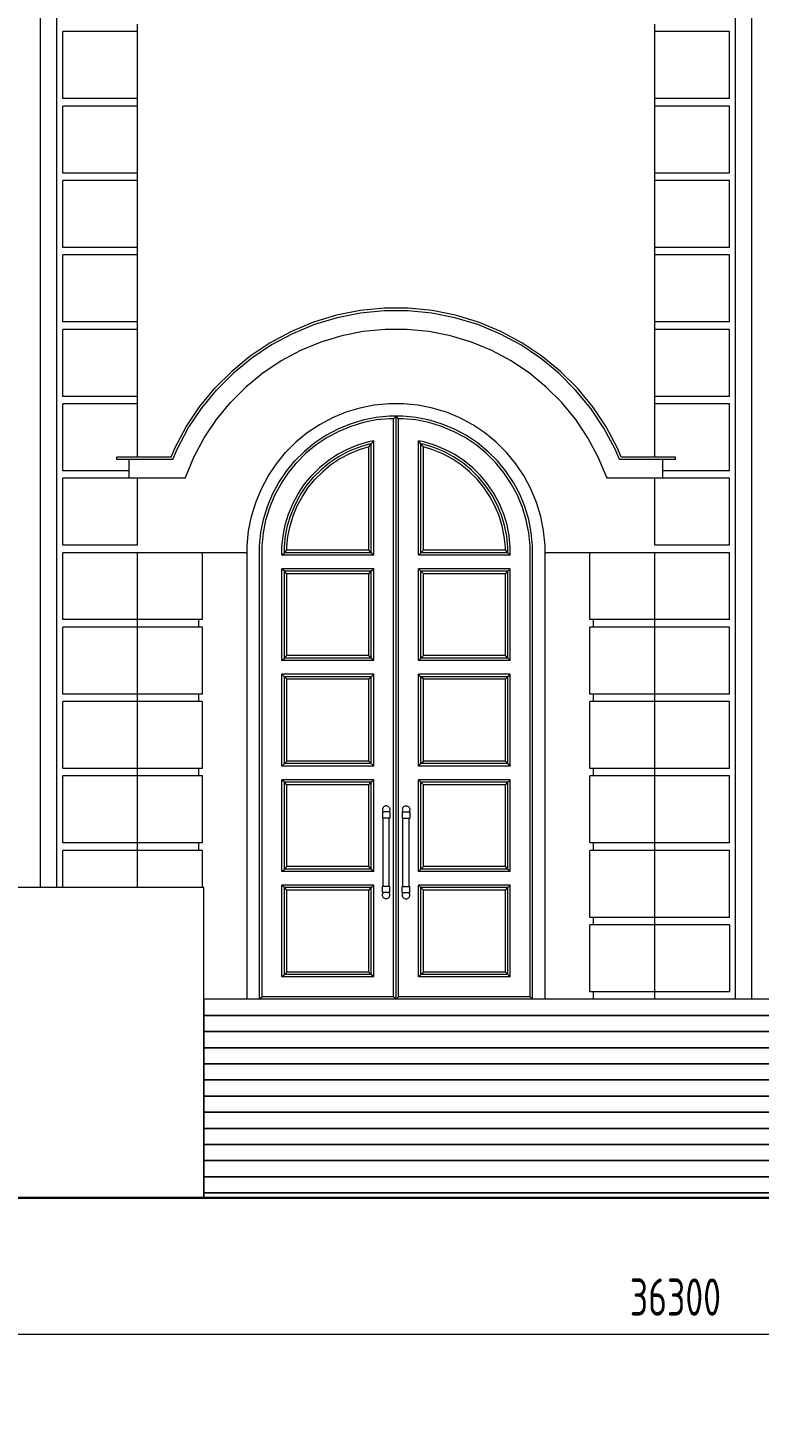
# Model space of a CAD drawing. Header units: millimetres. Extents: x -4890 to 184123, y 36 to 148549.
# Drawn here: x 151742 to 157635, y 104319 to 115549 of the extents above; entities that cross this region are included whole.
import ezdxf

# ---------------------------------------------------------------- set-up
doc = ezdxf.new("R2010")
doc.units = ezdxf.units.MM
for name, color, linetype, lineweight in [('Dimension', 4, 'Continuous', 5), ('Wall_General', 5, 'Continuous', 30), ('Wall_Satelit', 253, 'Continuous', 5)]:
    doc.layers.add(name, color=color, linetype=linetype, lineweight=lineweight)
doc.styles.add('OK300', font='isocpeur.ttf', dxfattribs={"width": 0.7, "height": 300})
doc.dimstyles.new('OK100', dxfattribs={"dimtxt": 300, "dimasz": 150, "dimexe": 150, "dimexo": 150, "dimgap": 150, "dimtad": 1, "dimdec": 0, "dimzin": 0, "dimdsep": 46, "dimtxsty": 'OK300', "dimblk": 'ARCHTICK', "dimcen": 150, "dimdle": 150, "dimclrd": 256, "dimclre": 256, "dimclrt": 256, "dimadec": 0, "dimazin": 0, "dimtfac": 1, "dimtdec": 0, "dimtofl": 0, "dimtmove": 0, "dimatfit": 3, "dimldrblk": 'DOT', "dimfxl": 1, "dimtolj": 1, "dimtzin": 0, "dimlwd": -1, "dimlwe": -1, "dimarcsym": 0})

# ---------------------------------------------------------------- blocks, each defined once
blk = doc.blocks.new('_ArchTick')
at = {"color": 0, "linetype": 'ByBlock', "const_width": 0.15}
blk.add_lwpolyline([(-0.5, -0.5), (0.5, 0.5)], dxfattribs=at)
blk = doc.blocks.new('*D118')
at = {"layer": 'Defpoints', "color": 0, "transparency": 16777216}
for p in [(175110, 105019), (138810, 104319), (175110, 104319)]:
    blk.add_point(p, dxfattribs=at)
at = {"layer": 'Dimension', "transparency": 16777216}
for p, q in [((138810, 104469), (138810, 105169)), ((175110, 104469), (175110, 105169)), ((138660, 105019), (175260, 105019))]:
    blk.add_line(p, q, dxfattribs=at)
at = {"layer": 'Dimension', "transparency": 16777216, "xscale": 150, "yscale": 150, "zscale": 150, "rotation": 180}
blk.add_blockref('_ArchTick', (138810, 105019), dxfattribs=at)
at = {"layer": 'Dimension', "transparency": 16777216, "xscale": 150, "yscale": 150, "zscale": 150}
blk.add_blockref('_ArchTick', (175110, 105019), dxfattribs=at)
at = {"layer": 'Dimension', "transparency": 16777216, "insert": (156960, 105319), "char_height": 300, "attachment_point": 5, "style": 'OK300'}
blk.add_mtext('\\A1;36300', dxfattribs=at)
blk = doc.blocks.new('_Dot')
at = {"layer": 'Dimension', "color": 0, "lineweight": -2}
blk.add_line((-0.5, 0), (-1, 0), dxfattribs=at)
at = {"layer": 'Dimension', "color": 0, "const_width": 0.5}
blk.add_lwpolyline([(-0.25, 0, 1), (0.25, 0, 1)], format="xyb", close=True, dxfattribs=at)

msp = doc.modelspace()

# ---------------------------------------------------------------- linework, layer by layer
at = {"layer": 'Wall_General'}
msp.add_lwpolyline([(184122.7, 105719), (165259.7, 105719), (165259.7, 106119), (144159.7, 106119), (144159.7, 105719), (135534.7, 105719)], dxfattribs=at)
at = {"layer": 'Wall_Satelit'}
for p, q in [((151844.7, 108619), (151844.7, 119922.6)), ((151974.7, 108619), (151974.7, 119909.7)), ((157444.7, 107719), (157444.7, 119909.7)), ((157574.7, 107719), (157574.7, 119922.6)), ((152624.7, 115519), (152624.7, 115579)), ((156794.7, 115519), (156794.7, 115579)), ((152024.7, 114979), (152024.7, 115519)), ((152624.7, 115519), (152024.7, 115519)), ((152624.7, 114979), (152624.7, 115519)), ((156794.7, 114979), (156794.7, 115519)), ((157394.7, 115519), (156794.7, 115519)), ((157394.7, 114979), (157394.7, 115519)), ((152624.7, 114979), (152024.7, 114979)), ((152024.7, 114379), (152024.7, 114919)), ((152624.7, 114919), (152024.7, 114919)), ((152624.7, 114919), (152624.7, 114979)), ((152624.7, 114379), (152624.7, 114919)), ((156794.7, 114919), (156794.7, 114979)), ((157394.7, 114979), (156794.7, 114979)), ((156794.7, 114379), (156794.7, 114919)), ((157394.7, 114919), (156794.7, 114919)), ((157394.7, 114379), (157394.7, 114919)), ((152624.7, 114379), (152024.7, 114379)), ((152624.7, 114319), (152624.7, 114379)), ((156794.7, 114319), (156794.7, 114379)), ((157394.7, 114379), (156794.7, 114379)), ((152024.7, 113779), (152024.7, 114319)), ((152624.7, 114319), (152024.7, 114319)), ((152624.7, 113779), (152624.7, 114319)), ((156794.7, 113779), (156794.7, 114319)), ((157394.7, 114319), (156794.7, 114319)), ((157394.7, 113779), (157394.7, 114319)), ((152624.7, 113779), (152024.7, 113779)), ((152624.7, 113719), (152624.7, 113779)), ((156794.7, 113719), (156794.7, 113779)), ((157394.7, 113779), (156794.7, 113779)), ((152024.7, 113179), (152024.7, 113719)), ((152624.7, 113719), (152024.7, 113719)), ((152624.7, 113179), (152624.7, 113719)), ((156794.7, 113179), (156794.7, 113719)), ((157394.7, 113719), (156794.7, 113719)), ((157394.7, 113179), (157394.7, 113719)), ((154230.4, 113232.3), (154045.2, 113176.1)), ((154235.3, 113212.9), (154051.9, 113157.2)), ((154420.3, 113270), (154230.4, 113232.3)), ((154423.2, 113250.2), (154235.3, 113212.9)), ((154612.9, 113289), (154420.3, 113270)), ((154613.9, 113269), (154423.2, 113250.2)), ((154806.5, 113289), (154612.9, 113289)), ((154805.5, 113269), (154613.9, 113269)), ((154996.1, 113250.2), (154805.5, 113269)), ((154999.1, 113270), (154806.5, 113289)), ((155184.1, 113212.9), (154996.1, 113250.2)), ((155188.9, 113232.3), (154999.1, 113270)), ((155367.4, 113157.2), (155184.1, 113212.9)), ((155374.1, 113176.1), (155188.9, 113232.3)), ((152624.7, 113179), (152024.7, 113179)), ((152024.7, 112579), (152024.7, 113119)), ((152624.7, 113119), (152024.7, 113119)), ((152624.7, 113119), (152624.7, 113179)), ((152624.7, 112579), (152624.7, 113119)), ((153866.4, 113102), (153695.7, 113010.8)), ((154045.2, 113176.1), (153866.4, 113102)), ((154051.9, 113157.2), (153874.9, 113083.9)), ((154445.2, 113101.7), (154271.8, 113067.2)), ((154621.2, 113119), (154445.2, 113101.7)), ((154709.7, 113119), (154621.2, 113119)), ((154798.1, 113119), (154709.7, 113119)), ((154974.1, 113101.7), (154798.1, 113119)), ((155147.6, 113067.2), (154974.1, 113101.7)), ((155544.4, 113083.9), (155367.4, 113157.2)), ((155553, 113102), (155374.1, 113176.1)), ((155723.7, 113010.8), (155553, 113102)), ((156794.7, 113119), (156794.7, 113179)), ((157394.7, 113179), (156794.7, 113179)), ((156794.7, 112579), (156794.7, 113119)), ((157394.7, 113119), (156794.7, 113119)), ((157394.7, 112579), (157394.7, 113119)), ((153695.7, 113010.8), (153534.7, 112903.2)), ((153706, 112993.6), (153546.7, 112887.1)), ((153874.9, 113083.9), (153706, 112993.6)), ((154102.5, 113015.8), (153939.1, 112948.1)), ((154271.8, 113067.2), (154102.5, 113015.8)), ((155316.8, 113015.8), (155147.6, 113067.2)), ((155480.2, 112948.1), (155316.8, 113015.8)), ((155713.4, 112993.6), (155544.4, 113083.9)), ((155872.7, 112887.1), (155713.4, 112993.6)), ((155884.6, 112903.2), (155723.7, 113010.8)), ((153534.7, 112903.2), (153385.1, 112780.4)), ((153546.7, 112887.1), (153398.6, 112765.6)), ((153783.2, 112864.8), (153636.1, 112766.5)), ((153939.1, 112948.1), (153783.2, 112864.8)), ((155636.2, 112864.8), (155480.2, 112948.1)), ((155783.2, 112766.5), (155636.2, 112864.8)), ((156020.8, 112765.6), (155872.7, 112887.1)), ((156034.2, 112780.4), (155884.6, 112903.2)), ((153385.1, 112780.4), (153248.2, 112643.6)), ((153263.1, 112630.1), (153398.6, 112765.6)), ((153636.1, 112766.5), (153499.4, 112654.3)), ((155919.9, 112654.3), (155783.2, 112766.5)), ((156156.3, 112630.1), (156020.8, 112765.6)), ((156171.1, 112643.6), (156034.2, 112780.4)), ((153125.4, 112494), (153248.2, 112643.6)), ((153374.4, 112529.3), (153499.4, 112654.3)), ((156045, 112529.3), (155919.9, 112654.3)), ((156293.9, 112494), (156171.1, 112643.6)), ((152624.7, 112579), (152024.7, 112579)), ((152624.7, 112519), (152624.7, 112579)), ((153141.5, 112482), (153263.1, 112630.1)), ((153262.2, 112392.6), (153374.4, 112529.3)), ((156157.2, 112392.6), (156045, 112529.3)), ((156277.8, 112482), (156156.3, 112630.1)), ((156794.7, 112519), (156794.7, 112579)), ((157394.7, 112579), (156794.7, 112579)), ((152024.7, 111979), (152024.7, 112519)), ((152624.7, 112519), (152024.7, 112519)), ((152624.7, 112089), (152624.7, 112519)), ((153017.9, 112333), (153125.4, 112494)), ((153035.1, 112322.7), (153141.5, 112482)), ((154304.9, 112450.2), (154196, 112405.1)), ((154417.7, 112484.5), (154304.9, 112450.2)), ((154533.4, 112507.5), (154417.7, 112484.5)), ((154650.7, 112519), (154533.4, 112507.5)), ((154655.6, 112419), (154548.1, 112408.4)), ((154709.7, 112519), (154650.7, 112519)), ((154763.7, 112419), (154655.6, 112419)), ((154689.7, 112399), (154709.7, 112419)), ((154768.6, 112519), (154709.7, 112519)), ((154709.7, 107719), (154709.7, 112419)), ((154729.7, 112399), (154709.7, 112419)), ((154871.3, 112408.4), (154763.7, 112419)), ((154886, 112507.5), (154768.6, 112519)), ((155001.6, 112484.5), (154886, 112507.5)), ((155114.4, 112450.2), (155001.6, 112484.5)), ((155223.4, 112405.1), (155114.4, 112450.2)), ((156384.3, 112322.7), (156277.8, 112482)), ((156401.4, 112333), (156293.9, 112494)), ((156794.7, 112089), (156794.7, 112519)), ((157394.7, 112519), (156794.7, 112519)), ((157394.7, 111979), (157394.7, 112519)), ((152926.7, 112162.3), (153017.9, 112333)), ((152944.8, 112153.7), (153035.1, 112322.7)), ((153163.9, 112245.5), (153262.2, 112392.6)), ((154092, 112349.5), (153994, 112284)), ((154196, 112405.1), (154092, 112349.5)), ((154238.8, 112314.6), (154143.5, 112263.6)), ((154338.6, 112356), (154238.8, 112314.6)), ((154345.4, 112337.1), (154247.4, 112296.5)), ((154442.1, 112387.3), (154338.6, 112356)), ((154446.9, 112367.9), (154345.4, 112337.1)), ((154548.1, 112408.4), (154442.1, 112387.3)), ((154551, 112388.6), (154446.9, 112367.9)), ((154656.6, 112399), (154551, 112388.6)), ((154689.7, 112399), (154656.6, 112399)), ((154689.7, 107739), (154689.7, 112399)), ((154729.7, 107739), (154729.7, 112399)), ((154762.7, 112399), (154729.7, 112399)), ((154868.3, 112388.6), (154762.7, 112399)), ((154972.4, 112367.9), (154868.3, 112388.6)), ((154977.3, 112387.3), (154871.3, 112408.4)), ((155074, 112337.1), (154972.4, 112367.9)), ((155080.7, 112356), (154977.3, 112387.3)), ((155172, 112296.5), (155074, 112337.1)), ((155180.5, 112314.6), (155080.7, 112356)), ((155275.9, 112263.6), (155180.5, 112314.6)), ((155327.3, 112349.5), (155223.4, 112405.1)), ((155425.4, 112284), (155327.3, 112349.5)), ((156255.4, 112245.5), (156157.2, 112392.6)), ((156474.6, 112153.7), (156384.3, 112322.7)), ((156492.7, 112162.3), (156401.4, 112333)), ((153080.5, 112089.5), (153163.9, 112245.5)), ((153902.8, 112209.2), (153819.5, 112125.9)), ((153994, 112284), (153902.8, 112209.2)), ((154053.6, 112203.6), (153970.1, 112135)), ((154143.5, 112263.6), (154053.6, 112203.6)), ((154153.8, 112246.5), (154065.5, 112187.5)), ((154247.4, 112296.5), (154153.8, 112246.5)), ((154485.9, 112212.5), (154399.4, 112186.3)), ((154490.7, 112193.1), (154406.1, 112167.4)), ((154529.7, 112221.2), (154485.9, 112212.5)), ((154509.7, 112196.9), (154490.7, 112193.1)), ((154494.4, 112178.3), (154509.7, 112196.9)), ((154509.7, 112196.9), (154529.7, 112221.2)), ((154509.7, 111319), (154509.7, 112196.9)), ((154529.7, 111299), (154529.7, 112221.2)), ((154889.7, 111299), (154889.7, 112221.2)), ((154933.5, 112212.5), (154889.7, 112221.2)), ((154909.7, 112196.9), (154889.7, 112221.2)), ((154909.7, 111319), (154909.7, 112196.9)), ((154928.6, 112193.1), (154909.7, 112196.9)), ((154924.9, 112178.3), (154909.7, 112196.9)), ((155013.2, 112167.4), (154928.6, 112193.1)), ((155020, 112186.3), (154933.5, 112212.5)), ((155265.6, 112246.5), (155172, 112296.5)), ((155353.8, 112187.5), (155265.6, 112246.5)), ((155365.7, 112203.6), (155275.9, 112263.6)), ((155449.3, 112135), (155365.7, 112203.6)), ((155516.5, 112209.2), (155425.4, 112284)), ((155599.9, 112125.9), (155516.5, 112209.2)), ((156338.8, 112089.5), (156255.4, 112245.5)), ((152459.7, 112069), (152459.7, 112089)), ((152896.3, 112089), (152459.7, 112089)), ((152896.3, 112089), (152926.7, 112162.3)), ((152909.7, 112069), (152944.8, 112153.7)), ((153012.9, 111926.1), (153080.5, 112089.5)), ((153744.7, 112034.7), (153819.5, 112125.9)), ((153970.1, 112135), (153893.6, 112058.6)), ((153983.5, 112120.2), (153908.5, 112045.2)), ((154065.5, 112187.5), (153983.5, 112120.2)), ((154236.1, 112109.1), (154161, 112058.9)), ((154246.4, 112091.9), (154172.9, 112042.8)), ((154315.8, 112151.7), (154236.1, 112109.1)), ((154324.4, 112133.6), (154246.4, 112091.9)), ((154333, 112115.5), (154256.7, 112074.7)), ((154399.4, 112186.3), (154315.8, 112151.7)), ((154406.1, 112167.4), (154324.4, 112133.6)), ((154412.9, 112148.6), (154333, 112115.5)), ((154489.7, 112171.9), (154412.9, 112148.6)), ((154489.7, 112171.9), (154494.4, 112178.3)), ((154489.7, 111339), (154489.7, 112171.9)), ((154929.7, 112171.9), (154924.9, 112178.3)), ((154929.7, 111339), (154929.7, 112171.9)), ((155006.5, 112148.6), (154929.7, 112171.9)), ((155086.4, 112115.5), (155006.5, 112148.6)), ((155094.9, 112133.6), (155013.2, 112167.4)), ((155103.5, 112151.7), (155020, 112186.3)), ((155162.6, 112074.7), (155086.4, 112115.5)), ((155172.9, 112091.9), (155094.9, 112133.6)), ((155183.2, 112109.1), (155103.5, 112151.7)), ((155246.4, 112042.8), (155172.9, 112091.9)), ((155258.4, 112058.9), (155183.2, 112109.1)), ((155435.8, 112120.2), (155353.8, 112187.5)), ((155510.9, 112045.2), (155435.8, 112120.2)), ((155525.7, 112058.6), (155449.3, 112135)), ((155674.7, 112034.7), (155599.9, 112125.9)), ((156406.5, 111926.1), (156338.8, 112089.5)), ((156509.7, 112069), (156474.6, 112153.7)), ((156523, 112089), (156492.7, 112162.3)), ((156959.7, 112089), (156523, 112089)), ((156959.7, 112069), (156959.7, 112089)), ((152559.7, 111979), (152024.7, 111979)), ((152909.7, 112069), (152459.7, 112069)), ((152559.7, 111919), (152559.7, 112069)), ((153679.2, 111936.7), (153744.7, 112034.7)), ((153765, 111885.2), (153825.1, 111975.1)), ((153825.1, 111975.1), (153893.6, 112058.6)), ((153841.2, 111963.1), (153908.5, 112045.2)), ((154091.1, 112001.5), (154027.2, 111937.6)), ((154042, 111924.1), (154104.5, 111986.7)), ((154056.9, 111910.7), (154118, 111971.8)), ((154161, 112058.9), (154091.1, 112001.5)), ((154172.9, 112042.8), (154104.5, 111986.7)), ((154184.8, 112026.7), (154118, 111971.8)), ((154256.7, 112074.7), (154184.8, 112026.7)), ((155234.5, 112026.7), (155162.6, 112074.7)), ((155301.4, 111971.8), (155234.5, 112026.7)), ((155314.8, 111986.7), (155246.4, 112042.8)), ((155328.3, 112001.5), (155258.4, 112058.9)), ((155362.5, 111910.7), (155301.4, 111971.8)), ((155377.3, 111924.1), (155314.8, 111986.7)), ((155392.2, 111937.6), (155328.3, 112001.5)), ((155578.2, 111963.1), (155510.9, 112045.2)), ((155594.3, 111975.1), (155525.7, 112058.6)), ((155654.3, 111885.2), (155594.3, 111975.1)), ((155740.2, 111936.7), (155674.7, 112034.7)), ((156959.7, 112069), (156509.7, 112069)), ((156859.7, 111919), (156859.7, 112069)), ((157394.7, 111979), (156859.7, 111979)), ((152024.7, 111379), (152024.7, 111919)), ((152559.7, 111919), (152024.7, 111919)), ((153010.7, 111919), (152559.7, 111919)), ((152624.7, 111379), (152624.7, 111919)), ((153010.7, 111919), (153012.9, 111926.1)), ((153623.6, 111832.7), (153679.2, 111936.7)), ((153714.1, 111789.9), (153765, 111885.2)), ((153732.2, 111781.3), (153782.2, 111874.9)), ((153782.2, 111874.9), (153841.2, 111963.1)), ((153919.6, 111792.6), (153969.8, 111867.7)), ((153936.8, 111782.3), (153985.9, 111855.8)), ((153969.8, 111867.7), (154027.2, 111937.6)), ((153985.9, 111855.8), (154042, 111924.1)), ((154002, 111843.9), (154056.9, 111910.7)), ((155417.3, 111843.9), (155362.5, 111910.7)), ((155433.4, 111855.8), (155377.3, 111924.1)), ((155449.5, 111867.7), (155392.2, 111937.6)), ((155482.6, 111782.3), (155433.4, 111855.8)), ((155499.7, 111792.6), (155449.5, 111867.7)), ((155637.1, 111874.9), (155578.2, 111963.1)), ((155687.2, 111781.3), (155637.1, 111874.9)), ((155705.3, 111789.9), (155654.3, 111885.2)), ((155795.8, 111832.7), (155740.2, 111936.7)), ((156408.7, 111919), (156406.5, 111926.1)), ((156859.7, 111919), (156408.7, 111919)), ((156794.7, 111379), (156794.7, 111919)), ((157394.7, 111919), (156859.7, 111919)), ((157394.7, 111919), (156859.7, 111919)), ((157394.7, 111379), (157394.7, 111919)), ((153578.5, 111723.8), (153623.6, 111832.7)), ((153672.7, 111690), (153714.1, 111789.9)), ((153691.6, 111683.3), (153732.2, 111781.3)), ((153877, 111712.8), (153919.6, 111792.6)), ((153895.1, 111704.3), (153936.8, 111782.3)), ((153913.2, 111695.7), (153954, 111772)), ((153954, 111772), (154002, 111843.9)), ((155465.4, 111772), (155417.3, 111843.9)), ((155506.1, 111695.7), (155465.4, 111772)), ((155524.2, 111704.3), (155482.6, 111782.3)), ((155542.3, 111712.8), (155499.7, 111792.6)), ((155727.8, 111683.3), (155687.2, 111781.3)), ((155746.6, 111690), (155705.3, 111789.9)), ((155840.9, 111723.8), (155795.8, 111832.7)), ((153544.2, 111610.9), (153578.5, 111723.8)), ((153641.4, 111586.6), (153672.7, 111690)), ((153660.8, 111581.7), (153691.6, 111683.3)), ((153816.2, 111542.8), (153842.4, 111629.3)), ((153842.4, 111629.3), (153877, 111712.8)), ((153861.3, 111622.6), (153895.1, 111704.3)), ((153880.1, 111615.8), (153913.2, 111695.7)), ((155539.2, 111615.8), (155506.1, 111695.7)), ((155558.1, 111622.6), (155524.2, 111704.3)), ((155576.9, 111629.3), (155542.3, 111712.8)), ((155603.2, 111542.8), (155576.9, 111629.3)), ((155758.6, 111581.7), (155727.8, 111683.3)), ((155778, 111586.6), (155746.6, 111690)), ((155875.1, 111610.9), (155840.9, 111723.8)), ((153521.2, 111495.3), (153544.2, 111610.9)), ((153620.3, 111480.6), (153641.4, 111586.6)), ((153640.1, 111477.7), (153660.8, 111581.7)), ((153798.5, 111454.2), (153816.2, 111542.8)), ((153818.3, 111451.2), (153835.6, 111538)), ((153835.6, 111538), (153861.3, 111622.6)), ((153838.1, 111448.3), (153855, 111533.1)), ((153855, 111533.1), (153880.1, 111615.8)), ((155564.3, 111533.1), (155539.2, 111615.8)), ((155583.8, 111538), (155558.1, 111622.6)), ((155581.2, 111448.3), (155564.3, 111533.1)), ((155601, 111451.2), (155583.8, 111538)), ((155620.8, 111454.2), (155603.2, 111542.8)), ((155779.3, 111477.7), (155758.6, 111581.7)), ((155799.1, 111480.6), (155778, 111586.6)), ((155898.1, 111495.3), (155875.1, 111610.9)), ((153509.7, 111378), (153521.2, 111495.3)), ((153609.7, 111373.1), (153620.3, 111480.6)), ((153629.7, 111372.1), (153640.1, 111477.7)), ((153789.7, 111364.2), (153798.5, 111454.2)), ((153809.7, 111363.2), (153818.3, 111451.2)), ((153829.7, 111362.2), (153838.1, 111448.3)), ((155589.7, 111362.2), (155581.2, 111448.3)), ((155609.7, 111363.2), (155601, 111451.2)), ((155629.7, 111364.2), (155620.8, 111454.2)), ((155789.7, 111372.1), (155779.3, 111477.7)), ((155809.7, 111373.1), (155799.1, 111480.6)), ((155909.7, 111378), (155898.1, 111495.3)), ((152624.7, 111379), (152024.7, 111379)), ((152024.7, 110779), (152024.7, 111319)), ((152624.7, 111319), (152024.7, 111319)), ((152624.7, 110779), (152624.7, 111319)), ((153509.7, 111319), (152624.7, 111319)), ((153149.7, 110779), (153149.7, 111319)), ((153509.7, 111319), (153509.7, 111378)), ((153509.7, 107719), (153509.7, 111319)), ((153609.7, 107719), (153609.7, 111373.1)), ((153629.7, 107739), (153629.7, 111372.1)), ((153789.7, 111299), (153789.7, 111364.2)), ((153789.7, 111299), (153809.7, 111319)), ((154529.7, 111299), (153789.7, 111299)), ((153809.7, 111319), (153809.7, 111363.2)), ((153809.7, 111319), (153829.7, 111339)), ((154509.7, 111319), (153809.7, 111319)), ((153829.7, 111339), (153829.7, 111362.2)), ((154489.7, 111339), (153829.7, 111339)), ((154509.7, 111319), (154489.7, 111339)), ((154529.7, 111299), (154509.7, 111319)), ((154889.7, 111299), (154909.7, 111319)), ((155629.7, 111299), (154889.7, 111299)), ((154909.7, 111319), (154929.7, 111339)), ((155609.7, 111319), (154909.7, 111319)), ((155589.7, 111339), (154929.7, 111339)), ((155589.7, 111339), (155589.7, 111362.2)), ((155609.7, 111319), (155589.7, 111339)), ((155609.7, 111319), (155609.7, 111363.2)), ((155629.7, 111299), (155609.7, 111319)), ((155629.7, 111299), (155629.7, 111364.2)), ((155789.7, 107739), (155789.7, 111372.1)), ((155809.7, 107719), (155809.7, 111373.1)), ((155909.7, 111319), (155909.7, 111378)), ((155909.7, 107719), (155909.7, 111319)), ((156794.7, 111319), (155909.7, 111319)), ((156269.7, 110779), (156269.7, 111319)), ((157394.7, 111379), (156794.7, 111379)), ((156794.7, 110779), (156794.7, 111319)), ((157394.7, 111319), (156794.7, 111319)), ((157394.7, 110779), (157394.7, 111319)), ((153789.7, 110449), (153789.7, 111189)), ((154529.7, 111189), (153789.7, 111189)), ((153809.7, 111169), (153789.7, 111189)), ((154509.7, 111169), (154529.7, 111189)), ((154529.7, 110449), (154529.7, 111189)), ((154889.7, 110449), (154889.7, 111189)), ((155629.7, 111189), (154889.7, 111189)), ((154909.7, 111169), (154889.7, 111189)), ((155609.7, 111169), (155629.7, 111189)), ((155629.7, 110449), (155629.7, 111189)), ((153809.7, 110469), (153809.7, 111169)), ((154509.7, 111169), (153809.7, 111169)), ((153829.7, 111149), (153809.7, 111169)), ((153829.7, 110489), (153829.7, 111149)), ((154489.7, 111149), (153829.7, 111149)), ((154489.7, 111149), (154509.7, 111169)), ((154489.7, 110489), (154489.7, 111149)), ((154509.7, 110469), (154509.7, 111169)), ((154909.7, 110469), (154909.7, 111169)), ((155609.7, 111169), (154909.7, 111169)), ((154929.7, 111149), (154909.7, 111169)), ((154929.7, 110489), (154929.7, 111149)), ((155589.7, 111149), (154929.7, 111149)), ((155589.7, 111149), (155609.7, 111169)), ((155589.7, 110489), (155589.7, 111149)), ((155609.7, 110469), (155609.7, 111169)), ((152624.7, 110779), (152024.7, 110779)), ((152624.7, 110719), (152624.7, 110779)), ((153149.7, 110779), (152624.7, 110779)), ((153119.7, 110719), (153119.7, 110779)), ((156794.7, 110779), (156269.7, 110779)), ((156299.7, 110719), (156299.7, 110779)), ((156794.7, 110719), (156794.7, 110779)), ((157394.7, 110779), (156794.7, 110779)), ((152024.7, 110179), (152024.7, 110719)), ((152624.7, 110719), (152024.7, 110719)), ((152624.7, 110179), (152624.7, 110719)), ((153149.7, 110719), (152624.7, 110719)), ((153149.7, 110179), (153149.7, 110719)), ((156269.7, 110179), (156269.7, 110719)), ((156794.7, 110719), (156269.7, 110719)), ((156794.7, 110179), (156794.7, 110719)), ((157394.7, 110719), (156794.7, 110719)), ((157394.7, 110179), (157394.7, 110719)), ((153789.7, 110449), (153809.7, 110469)), ((154529.7, 110449), (153789.7, 110449)), ((153809.7, 110469), (153829.7, 110489)), ((154509.7, 110469), (153809.7, 110469)), ((154489.7, 110489), (153829.7, 110489)), ((154509.7, 110469), (154489.7, 110489)), ((154529.7, 110449), (154509.7, 110469)), ((154889.7, 110449), (154909.7, 110469)), ((155629.7, 110449), (154889.7, 110449)), ((154909.7, 110469), (154929.7, 110489)), ((155609.7, 110469), (154909.7, 110469)), ((155589.7, 110489), (154929.7, 110489)), ((155609.7, 110469), (155589.7, 110489)), ((155629.7, 110449), (155609.7, 110469)), ((153789.7, 109599), (153789.7, 110339)), ((154529.7, 110339), (153789.7, 110339)), ((153809.7, 110319), (153789.7, 110339)), ((153809.7, 109619), (153809.7, 110319)), ((154509.7, 110319), (153809.7, 110319)), ((153829.7, 110299), (153809.7, 110319)), ((153829.7, 109639), (153829.7, 110299)), ((154489.7, 110299), (153829.7, 110299)), ((154489.7, 110299), (154509.7, 110319)), ((154489.7, 109639), (154489.7, 110299)), ((154509.7, 110319), (154529.7, 110339)), ((154509.7, 109619), (154509.7, 110319)), ((154529.7, 109599), (154529.7, 110339)), ((154889.7, 109599), (154889.7, 110339)), ((155629.7, 110339), (154889.7, 110339)), ((154909.7, 110319), (154889.7, 110339)), ((154909.7, 109619), (154909.7, 110319)), ((155609.7, 110319), (154909.7, 110319)), ((154929.7, 110299), (154909.7, 110319)), ((154929.7, 109639), (154929.7, 110299)), ((155589.7, 110299), (154929.7, 110299)), ((155589.7, 110299), (155609.7, 110319)), ((155589.7, 109639), (155589.7, 110299)), ((155609.7, 110319), (155629.7, 110339)), ((155609.7, 109619), (155609.7, 110319)), ((155629.7, 109599), (155629.7, 110339)), ((152624.7, 110179), (152024.7, 110179)), ((152624.7, 110119), (152624.7, 110179)), ((153149.7, 110179), (152624.7, 110179)), ((153119.7, 110119), (153119.7, 110179)), ((156794.7, 110179), (156269.7, 110179)), ((156299.7, 110119), (156299.7, 110179)), ((156794.7, 110119), (156794.7, 110179)), ((157394.7, 110179), (156794.7, 110179)), ((152024.7, 109579), (152024.7, 110119)), ((152624.7, 110119), (152024.7, 110119)), ((152624.7, 109579), (152624.7, 110119)), ((153149.7, 110119), (152624.7, 110119)), ((153149.7, 109579), (153149.7, 110119)), ((156269.7, 109579), (156269.7, 110119)), ((156794.7, 110119), (156269.7, 110119)), ((156794.7, 109579), (156794.7, 110119)), ((157394.7, 110119), (156794.7, 110119)), ((157394.7, 109579), (157394.7, 110119)), ((153789.7, 109599), (153809.7, 109619)), ((153809.7, 109619), (153829.7, 109639)), ((154509.7, 109619), (153809.7, 109619)), ((154489.7, 109639), (153829.7, 109639)), ((154509.7, 109619), (154489.7, 109639)), ((154529.7, 109599), (154509.7, 109619)), ((154889.7, 109599), (154909.7, 109619)), ((154909.7, 109619), (154929.7, 109639)), ((155609.7, 109619), (154909.7, 109619)), ((155589.7, 109639), (154929.7, 109639)), ((155609.7, 109619), (155589.7, 109639)), ((155629.7, 109599), (155609.7, 109619)), ((152624.7, 109579), (152024.7, 109579)), ((152024.7, 108979), (152024.7, 109519)), ((152624.7, 109519), (152024.7, 109519)), ((152624.7, 109519), (152624.7, 109579)), ((153149.7, 109579), (152624.7, 109579)), ((152624.7, 108979), (152624.7, 109519)), ((153149.7, 109519), (152624.7, 109519)), ((153119.7, 109519), (153119.7, 109579)), ((153149.7, 108979), (153149.7, 109519)), ((154529.7, 109599), (153789.7, 109599)), ((155629.7, 109599), (154889.7, 109599)), ((156794.7, 109579), (156269.7, 109579)), ((156269.7, 108979), (156269.7, 109519)), ((156794.7, 109519), (156269.7, 109519)), ((156299.7, 109519), (156299.7, 109579)), ((156794.7, 109519), (156794.7, 109579)), ((157394.7, 109579), (156794.7, 109579)), ((156794.7, 108979), (156794.7, 109519)), ((157394.7, 109519), (156794.7, 109519)), ((157394.7, 108979), (157394.7, 109519)), ((153789.7, 108749), (153789.7, 109489)), ((154529.7, 109489), (153789.7, 109489)), ((153809.7, 109469), (153789.7, 109489)), ((153809.7, 108769), (153809.7, 109469)), ((154509.7, 109469), (153809.7, 109469)), ((153829.7, 109449), (153809.7, 109469)), ((153829.7, 108789), (153829.7, 109449)), ((154489.7, 109449), (153829.7, 109449)), ((154489.7, 109449), (154509.7, 109469)), ((154489.7, 108789), (154489.7, 109449)), ((154509.7, 109469), (154529.7, 109489)), ((154509.7, 108769), (154509.7, 109469)), ((154529.7, 108749), (154529.7, 109489)), ((154889.7, 108749), (154889.7, 109489)), ((155629.7, 109489), (154889.7, 109489)), ((154909.7, 109469), (154889.7, 109489)), ((154909.7, 108769), (154909.7, 109469)), ((155609.7, 109469), (154909.7, 109469)), ((154929.7, 109449), (154909.7, 109469)), ((154929.7, 108789), (154929.7, 109449)), ((155589.7, 109449), (154929.7, 109449)), ((155589.7, 109449), (155609.7, 109469)), ((155589.7, 108789), (155589.7, 109449)), ((155609.7, 109469), (155629.7, 109489)), ((155609.7, 108769), (155609.7, 109469)), ((155629.7, 108749), (155629.7, 109489)), ((154608.5, 109270.2), (154604.7, 109265.7)), ((154613, 109274), (154608.5, 109270.2)), ((154618.2, 109276.7), (154613, 109274)), ((154623.8, 109278.5), (154618.2, 109276.7)), ((154629.7, 109279), (154623.8, 109278.5)), ((154635.5, 109278.5), (154629.7, 109279)), ((154641.2, 109276.7), (154635.5, 109278.5)), ((154646.3, 109274), (154641.2, 109276.7)), ((154650.9, 109270.2), (154646.3, 109274)), ((154650.9, 109270.2), (154654.6, 109265.7)), ((154768.5, 109270.2), (154764.7, 109265.7)), ((154768.5, 109270.2), (154773, 109274)), ((154773, 109274), (154778.2, 109276.7)), ((154778.2, 109276.7), (154783.8, 109278.5)), ((154783.8, 109278.5), (154789.7, 109279)), ((154789.7, 109279), (154795.5, 109278.5)), ((154795.5, 109278.5), (154801.1, 109276.7)), ((154801.1, 109276.7), (154806.3, 109274)), ((154806.3, 109274), (154810.9, 109270.2)), ((154810.9, 109270.2), (154814.6, 109265.7)), ((154600.3, 109254.9), (154599.7, 109249)), ((154599.7, 109249), (154600.3, 109243.2)), ((154599.7, 109229), (154599.7, 109179)), ((154600.8, 109229), (154599.7, 109229)), ((154600.8, 109179), (154599.7, 109179)), ((154602, 109260.5), (154600.3, 109254.9)), ((154600.3, 109243.2), (154602, 109237.6)), ((154603.1, 109229), (154600.8, 109229)), ((154603.1, 109179), (154600.8, 109179)), ((154604.7, 109265.7), (154602, 109260.5)), ((154602, 109237.6), (154604.7, 109232.4)), ((154606.4, 109229), (154603.1, 109229)), ((154606.4, 109179), (154603.1, 109179)), ((154604.7, 109232.4), (154607.5, 109229)), ((154604.7, 108629), (154604.7, 109179)), ((154610.5, 109229), (154606.4, 109229)), ((154610.5, 109179), (154606.4, 109179)), ((154615.5, 109229), (154610.5, 109229)), ((154615.5, 109179), (154610.5, 109179)), ((154620.9, 109229), (154615.5, 109229)), ((154620.9, 109179), (154615.5, 109179)), ((154626.7, 109229), (154620.9, 109229)), ((154626.7, 109179), (154620.9, 109179)), ((154632.6, 109229), (154626.7, 109229)), ((154632.6, 109179), (154626.7, 109179)), ((154638.4, 109229), (154632.6, 109229)), ((154638.4, 109179), (154632.6, 109179)), ((154643.9, 109229), (154638.4, 109229)), ((154643.9, 109179), (154638.4, 109179)), ((154648.8, 109229), (154643.9, 109229)), ((154648.8, 109179), (154643.9, 109179)), ((154653, 109229), (154648.8, 109229)), ((154653, 109179), (154648.8, 109179)), ((154654.6, 109232.4), (154651.9, 109229)), ((154656.3, 109229), (154653, 109229)), ((154656.3, 109179), (154653, 109179)), ((154654.6, 109265.7), (154657.4, 109260.5)), ((154657.4, 109237.6), (154654.6, 109232.4)), ((154654.7, 108629), (154654.7, 109179)), ((154658.5, 109229), (154656.3, 109229)), ((154658.5, 109179), (154656.3, 109179)), ((154657.4, 109260.5), (154659.1, 109254.9)), ((154659.1, 109243.2), (154657.4, 109237.6)), ((154659.7, 109229), (154658.5, 109229)), ((154659.7, 109179), (154658.5, 109179)), ((154659.1, 109254.9), (154659.7, 109249)), ((154659.7, 109249), (154659.1, 109243.2)), ((154659.7, 109229), (154659.7, 109179)), ((154760.3, 109254.9), (154759.7, 109249)), ((154759.7, 109249), (154760.3, 109243.2)), ((154759.7, 109229), (154760.8, 109229)), ((154759.7, 109229), (154759.7, 109179)), ((154759.7, 109179), (154760.8, 109179)), ((154762, 109260.5), (154760.3, 109254.9)), ((154760.3, 109243.2), (154762, 109237.6)), ((154760.8, 109229), (154763.1, 109229)), ((154760.8, 109179), (154763.1, 109179)), ((154764.7, 109265.7), (154762, 109260.5)), ((154762, 109237.6), (154764.7, 109232.4)), ((154763.1, 109229), (154766.4, 109229)), ((154763.1, 109179), (154766.4, 109179)), ((154764.7, 109232.4), (154767.5, 109229)), ((154764.7, 108629), (154764.7, 109179)), ((154766.4, 109229), (154770.5, 109229)), ((154766.4, 109179), (154770.5, 109179)), ((154770.5, 109229), (154775.5, 109229)), ((154770.5, 109179), (154775.5, 109179)), ((154775.5, 109229), (154780.9, 109229)), ((154775.5, 109179), (154780.9, 109179)), ((154780.9, 109229), (154786.7, 109229)), ((154780.9, 109179), (154786.7, 109179)), ((154786.7, 109229), (154792.6, 109229)), ((154786.7, 109179), (154792.6, 109179)), ((154792.6, 109229), (154798.4, 109229)), ((154792.6, 109179), (154798.4, 109179)), ((154798.4, 109229), (154803.9, 109229)), ((154798.4, 109179), (154803.9, 109179)), ((154803.9, 109229), (154808.8, 109229)), ((154803.9, 109179), (154808.8, 109179)), ((154808.8, 109229), (154813, 109229)), ((154808.8, 109179), (154813, 109179)), ((154814.6, 109232.4), (154811.9, 109229)), ((154813, 109229), (154816.3, 109229)), ((154813, 109179), (154816.3, 109179)), ((154814.6, 109265.7), (154817.4, 109260.5)), ((154817.4, 109237.6), (154814.6, 109232.4)), ((154814.7, 108629), (154814.7, 109179)), ((154816.3, 109229), (154818.5, 109229)), ((154816.3, 109179), (154818.5, 109179)), ((154817.4, 109260.5), (154819.1, 109254.9)), ((154819.1, 109243.2), (154817.4, 109237.6)), ((154818.5, 109229), (154819.7, 109229)), ((154818.5, 109179), (154819.7, 109179)), ((154819.1, 109254.9), (154819.7, 109249)), ((154819.7, 109249), (154819.1, 109243.2)), ((154819.7, 109229), (154819.7, 109179)), ((152624.7, 108979), (152024.7, 108979)), ((152624.7, 108919), (152624.7, 108979)), ((153149.7, 108979), (152624.7, 108979)), ((153119.7, 108919), (153119.7, 108979)), ((156794.7, 108979), (156269.7, 108979)), ((156299.7, 108919), (156299.7, 108979)), ((156794.7, 108919), (156794.7, 108979)), ((157394.7, 108979), (156794.7, 108979)), ((152024.7, 108619), (152024.7, 108919)), ((152624.7, 108919), (152024.7, 108919)), ((152624.7, 108619), (152624.7, 108919)), ((153149.7, 108919), (152624.7, 108919)), ((153149.7, 108619), (153149.7, 108919)), ((156269.7, 108379), (156269.7, 108919)), ((156794.7, 108919), (156269.7, 108919)), ((156794.7, 108379), (156794.7, 108919)), ((157394.7, 108919), (156794.7, 108919)), ((157394.7, 108379), (157394.7, 108919)), ((153789.7, 108749), (153809.7, 108769)), ((154529.7, 108749), (153789.7, 108749)), ((153809.7, 108769), (153829.7, 108789)), ((154509.7, 108769), (153809.7, 108769)), ((154489.7, 108789), (153829.7, 108789)), ((154509.7, 108769), (154489.7, 108789)), ((154529.7, 108749), (154509.7, 108769)), ((154889.7, 108749), (154909.7, 108769)), ((155629.7, 108749), (154889.7, 108749)), ((154909.7, 108769), (154929.7, 108789)), ((155609.7, 108769), (154909.7, 108769)), ((155589.7, 108789), (154929.7, 108789)), ((155609.7, 108769), (155589.7, 108789)), ((155629.7, 108749), (155609.7, 108769)), ((153789.7, 107899), (153789.7, 108639)), ((154529.7, 108639), (153789.7, 108639)), ((153809.7, 108619), (153789.7, 108639)), ((153809.7, 107919), (153809.7, 108619)), ((154509.7, 108619), (153809.7, 108619)), ((153829.7, 108599), (153809.7, 108619)), ((153829.7, 107939), (153829.7, 108599)), ((154489.7, 108599), (153829.7, 108599)), ((154489.7, 108599), (154509.7, 108619)), ((154489.7, 107939), (154489.7, 108599)), ((154509.7, 108619), (154529.7, 108639)), ((154509.7, 107919), (154509.7, 108619)), ((154529.7, 107899), (154529.7, 108639)), ((154599.7, 108579), (154599.7, 108629)), ((154600.8, 108629), (154599.7, 108629)), ((154603.1, 108629), (154600.8, 108629)), ((154606.4, 108629), (154603.1, 108629)), ((154610.5, 108629), (154606.4, 108629)), ((154615.5, 108629), (154610.5, 108629)), ((154620.9, 108629), (154615.5, 108629)), ((154626.7, 108629), (154620.9, 108629)), ((154632.6, 108629), (154626.7, 108629)), ((154638.4, 108629), (154632.6, 108629)), ((154643.9, 108629), (154638.4, 108629)), ((154648.8, 108629), (154643.9, 108629)), ((154653, 108629), (154648.8, 108629)), ((154656.3, 108629), (154653, 108629)), ((154658.5, 108629), (154656.3, 108629)), ((154659.7, 108629), (154658.5, 108629)), ((154659.7, 108579), (154659.7, 108629)), ((154759.7, 108579), (154759.7, 108629)), ((154759.7, 108629), (154760.8, 108629)), ((154760.8, 108629), (154763.1, 108629)), ((154763.1, 108629), (154766.4, 108629)), ((154766.4, 108629), (154770.5, 108629)), ((154770.5, 108629), (154775.5, 108629)), ((154775.5, 108629), (154780.9, 108629)), ((154780.9, 108629), (154786.7, 108629)), ((154786.7, 108629), (154792.6, 108629)), ((154792.6, 108629), (154798.4, 108629)), ((154798.4, 108629), (154803.9, 108629)), ((154803.9, 108629), (154808.8, 108629)), ((154808.8, 108629), (154813, 108629)), ((154813, 108629), (154816.3, 108629)), ((154816.3, 108629), (154818.5, 108629)), ((154818.5, 108629), (154819.7, 108629)), ((154819.7, 108579), (154819.7, 108629)), ((154889.7, 107899), (154889.7, 108639)), ((155629.7, 108639), (154889.7, 108639)), ((154909.7, 108619), (154889.7, 108639)), ((154909.7, 107919), (154909.7, 108619)), ((155609.7, 108619), (154909.7, 108619)), ((154929.7, 108599), (154909.7, 108619)), ((154929.7, 107939), (154929.7, 108599)), ((155589.7, 108599), (154929.7, 108599)), ((155589.7, 108599), (155609.7, 108619)), ((155589.7, 107939), (155589.7, 108599)), ((155609.7, 108619), (155629.7, 108639)), ((155609.7, 107919), (155609.7, 108619)), ((155629.7, 107899), (155629.7, 108639)), ((154600.8, 108579), (154599.7, 108579)), ((154599.7, 108559), (154600.3, 108564.9)), ((154600.3, 108553.1), (154599.7, 108559)), ((154600.3, 108564.9), (154602, 108570.5)), ((154602, 108547.5), (154600.3, 108553.1)), ((154603.1, 108579), (154600.8, 108579)), ((154602, 108570.5), (154604.7, 108575.7)), ((154604.7, 108542.3), (154602, 108547.5)), ((154606.4, 108579), (154603.1, 108579)), ((154604.7, 108575.7), (154607.5, 108579)), ((154608.5, 108537.8), (154604.7, 108542.3)), ((154610.5, 108579), (154606.4, 108579)), ((154613, 108534.1), (154608.5, 108537.8)), ((154615.5, 108579), (154610.5, 108579)), ((154618.2, 108531.3), (154613, 108534.1)), ((154620.9, 108579), (154615.5, 108579)), ((154623.8, 108529.6), (154618.2, 108531.3)), ((154626.7, 108579), (154620.9, 108579)), ((154629.7, 108529), (154623.8, 108529.6)), ((154632.6, 108579), (154626.7, 108579)), ((154635.5, 108529.6), (154629.7, 108529)), ((154638.4, 108579), (154632.6, 108579)), ((154641.2, 108531.3), (154635.5, 108529.6)), ((154643.9, 108579), (154638.4, 108579)), ((154646.3, 108534.1), (154641.2, 108531.3)), ((154648.8, 108579), (154643.9, 108579)), ((154650.9, 108537.8), (154646.3, 108534.1)), ((154653, 108579), (154648.8, 108579)), ((154650.9, 108537.8), (154654.6, 108542.3)), ((154654.6, 108575.7), (154651.9, 108579)), ((154656.3, 108579), (154653, 108579)), ((154657.4, 108570.5), (154654.6, 108575.7)), ((154654.6, 108542.3), (154657.4, 108547.5)), ((154658.5, 108579), (154656.3, 108579)), ((154659.1, 108564.9), (154657.4, 108570.5)), ((154657.4, 108547.5), (154659.1, 108553.1)), ((154659.7, 108579), (154658.5, 108579)), ((154659.7, 108559), (154659.1, 108564.9)), ((154659.1, 108553.1), (154659.7, 108559)), ((154759.7, 108579), (154760.8, 108579)), ((154759.7, 108559), (154760.3, 108564.9)), ((154760.3, 108553.1), (154759.7, 108559)), ((154760.3, 108564.9), (154762, 108570.5)), ((154762, 108547.5), (154760.3, 108553.1)), ((154760.8, 108579), (154763.1, 108579)), ((154762, 108570.5), (154764.7, 108575.7)), ((154764.7, 108542.3), (154762, 108547.5)), ((154763.1, 108579), (154766.4, 108579)), ((154764.7, 108575.7), (154767.5, 108579)), ((154768.5, 108537.8), (154764.7, 108542.3)), ((154766.4, 108579), (154770.5, 108579)), ((154768.5, 108537.8), (154773, 108534.1)), ((154770.5, 108579), (154775.5, 108579)), ((154773, 108534.1), (154778.2, 108531.3)), ((154775.5, 108579), (154780.9, 108579)), ((154778.2, 108531.3), (154783.8, 108529.6)), ((154780.9, 108579), (154786.7, 108579)), ((154783.8, 108529.6), (154789.7, 108529)), ((154786.7, 108579), (154792.6, 108579)), ((154789.7, 108529), (154795.5, 108529.6)), ((154792.6, 108579), (154798.4, 108579)), ((154795.5, 108529.6), (154801.1, 108531.3)), ((154798.4, 108579), (154803.9, 108579)), ((154801.1, 108531.3), (154806.3, 108534.1)), ((154803.9, 108579), (154808.8, 108579)), ((154806.3, 108534.1), (154810.9, 108537.8)), ((154808.8, 108579), (154813, 108579)), ((154810.9, 108537.8), (154814.6, 108542.3)), ((154814.6, 108575.7), (154811.9, 108579)), ((154813, 108579), (154816.3, 108579)), ((154817.4, 108570.5), (154814.6, 108575.7)), ((154814.6, 108542.3), (154817.4, 108547.5)), ((154816.3, 108579), (154818.5, 108579)), ((154819.1, 108564.9), (154817.4, 108570.5)), ((154817.4, 108547.5), (154819.1, 108553.1)), ((154818.5, 108579), (154819.7, 108579)), ((154819.7, 108559), (154819.1, 108564.9)), ((154819.1, 108553.1), (154819.7, 108559)), ((156794.7, 108379), (156269.7, 108379)), ((156299.7, 108319), (156299.7, 108379)), ((156794.7, 108319), (156794.7, 108379)), ((157394.7, 108379), (156794.7, 108379)), ((156269.7, 107779), (156269.7, 108319)), ((156794.7, 108319), (156269.7, 108319)), ((156794.7, 107779), (156794.7, 108319)), ((157394.7, 108319), (156794.7, 108319)), ((157394.7, 108319), (157394.7, 107779)), ((153809.7, 107919), (153829.7, 107939)), ((154489.7, 107939), (153829.7, 107939)), ((154509.7, 107919), (154489.7, 107939)), ((154909.7, 107919), (154929.7, 107939)), ((155589.7, 107939), (154929.7, 107939)), ((155609.7, 107919), (155589.7, 107939)), ((153789.7, 107899), (153809.7, 107919)), ((154529.7, 107899), (153789.7, 107899)), ((154509.7, 107919), (153809.7, 107919)), ((154529.7, 107899), (154509.7, 107919)), ((154889.7, 107899), (154909.7, 107919)), ((155629.7, 107899), (154889.7, 107899)), ((155609.7, 107919), (154909.7, 107919)), ((155629.7, 107899), (155609.7, 107919)), ((153629.7, 107739), (153609.7, 107719)), ((154689.7, 107739), (153629.7, 107739)), ((154709.7, 107719), (154689.7, 107739)), ((154709.7, 107719), (154729.7, 107739)), ((155789.7, 107739), (154729.7, 107739)), ((155809.7, 107719), (155789.7, 107739)), ((156794.7, 107779), (156269.7, 107779)), ((156299.7, 107719), (156299.7, 107779)), ((156794.7, 107719), (156794.7, 107779)), ((157394.7, 107779), (156794.7, 107779))]:
    msp.add_line(p, q, dxfattribs=at)
for points in [[(148959.7, 106119), (153159.7, 106119), (153159.7, 108619), (148959.7, 108619)], [(153159.7, 107589), (158787.6, 107589), (158787.6, 107719), (153159.7, 107719)], [(153159.7, 107459), (158987.7, 107459), (158987.7, 107589), (153159.7, 107589)], [(153159.7, 107329), (159187.7, 107329), (159187.7, 107459), (153159.7, 107459)], [(153159.7, 107199), (159387.8, 107199), (159387.8, 107329), (153159.7, 107329)], [(153159.7, 107069), (159587.8, 107069), (159587.8, 107199), (153159.7, 107199)], [(153159.7, 106939), (159787.9, 106939), (159787.9, 107069), (153159.7, 107069)], [(153159.7, 106809), (159987.9, 106809), (159987.9, 106939), (153159.7, 106939)], [(153159.7, 106679), (160188, 106679), (160188, 106809), (153159.7, 106809)], [(153159.7, 106549), (160388, 106549), (160388, 106679), (153159.7, 106679)], [(160588, 106549), (153159.7, 106549), (153159.7, 106419), (160588, 106419)], [(153159.7, 106289), (160788.1, 106289), (160788.1, 106419), (153159.7, 106419)], [(160988.1, 106289), (153159.7, 106289), (153159.7, 106159), (160988.1, 106159)], [(153159.7, 106119), (161188.1, 106119), (161188.1, 106159), (153159.7, 106159)]]:
    msp.add_lwpolyline(points, close=True, dxfattribs=at)

# ---------------------------------------------------------------- dimensions: what is measured, and where the dimension line sits
at = {"layer": 'Dimension'}
dim = msp.add_linear_dim(base=(175109.7, 105019), p1=(138809.7, 104319), p2=(175109.7, 104319), angle=180, dimstyle='OK100', dxfattribs=at)
dim.commit()
dim.dimension.update_dxf_attribs({"geometry": '*D118', "text_midpoint": (156959.7, 105319)})

doc.saveas('drawing.dxf')
